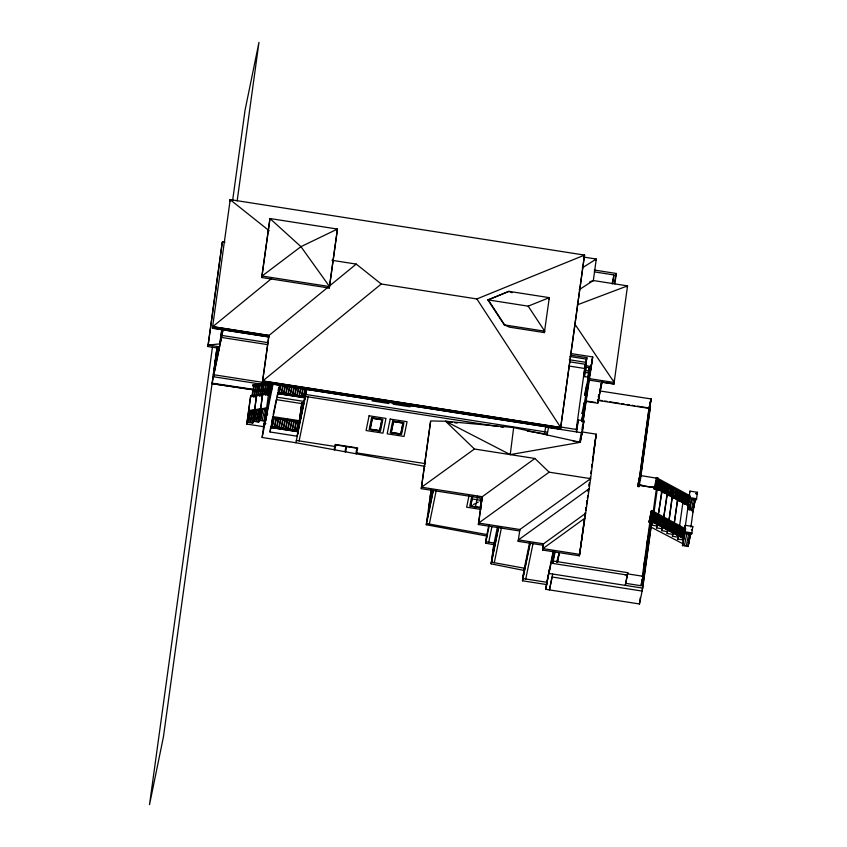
<?xml version="1.0" encoding="UTF-8"?>
<svg xmlns="http://www.w3.org/2000/svg" width="847" height="847" viewBox="0 0 847 847"><rect width="100%" height="100%" fill="white"/><g stroke="black" fill="none" stroke-linecap="round" stroke-linejoin="round"><path stroke-width="1.27" d="M602.683 382.293L613.948 383.987L613.99 380.049M576.225 430.403L578.31 419.964L583.932 420.843L580.343 442.325L510.233 454.606L513.653 427.566L445.617 421.266L430.7 420.927L421.287 488.666L481.975 498.152L478.354 524.515L519.592 530.963L519.889 529.513L590.634 478.661L596.203 434.151L581.9 431.917M546.188 587.087L546.834 582.291L522.938 578.554L524.357 568.221L491.504 562.196L494.14 543.022L485.924 541.741L486.919 534.552L426.539 523.552M639.792 476.035L639.93 475.04C641.782 474.511 641.454 477.115 639.792 476.035L637.664 486.443L638.956 486.644L641.158 475.643L656.901 478.237M682.798 543.234L682.47 545.627L686.292 545.616L686.218 546.22L688.092 546.506L688.918 541.413M688.738 542.758L687.997 542.895M218.791 350.69L219.129 348.276L207.875 346.539L222.052 243.502L222.348 242.03L224.72 241.787M584.515 255.085L476.872 298.949L381.256 284.01L356.238 264.084L268.975 335.497L268.69 336.884L262.411 382.495L560.47 429.08L584.515 255.085L230.215 199.627L212.428 328.181L268.668 336.968M212.428 347.334L149.517 804.65L163.439 736.848L217.054 347.281M232.618 200.57L245.058 110.152L258.97 42.35L237.16 200.908M213.793 371.738L217.171 347.206M214.651 367.556L215.858 358.768M216.07 357.169L217.287 348.392L216.43 352.564M213.465 376.714L214.598 368.53M215 366.56L213.868 374.745L263.544 382.516M215.498 363.384L216.705 354.597M216.927 352.998L217.615 347.979M216.356 359.202L217.563 350.414M217.213 355.031L218.24 347.492M217.467 353.718L218.325 347.471M218.092 351.452L218.621 347.535M218.685 348.276L214.556 369.758M220.019 341.754L221.819 328.668M221.999 329.494L220.029 343.871L208.171 345.068L207.875 346.539M220.432 341.648L222.232 328.541M221.946 334.226L222.666 329.028M261.744 277.52L269.96 218.537L337.445 229.061L329.536 286.572L329.239 288.044L261.744 277.52L269.96 218.537L300.95 246.657L329.536 286.572L262.041 276.037L300.95 246.657L337.445 229.061L329.239 288.044M246.742 424.061L247.112 422.219L252.745 423.098L253.115 421.245L258.737 422.124L259.118 420.281L264.74 421.16L263.608 426.687L246.742 424.061L250.363 397.698L250.744 395.856L256.366 396.735L256.747 394.893L262.369 395.771L262.739 393.929L268.372 394.808M247.112 422.219L250.744 395.856M267.864 408.423L249.77 411.727L249.357 411.24L249.473 410.435L268.499 407.714M271.802 383.437L253.285 386.168L252.882 385.681L252.988 384.877L268.393 382.399M248.213 422.081L250.447 411.039M251.718 396.618L253.952 385.576M249.77 411.727L249.473 410.435M253.285 386.168L252.988 384.877M250.087 422.367L252.448 410.71M253.592 396.915L256.323 385.194L253.941 396.968M251.961 422.664L254.449 410.393M255.466 397.201L258.324 384.877L255.815 397.264M252.745 423.098L256.366 396.735M253.115 421.245L256.747 394.893M256.789 410.308L254.216 421.118L256.45 410.075M257.71 395.655L259.955 384.612M254.566 421.171L256.832 410.012M256.09 421.404L258.822 409.694L256.44 421.467M259.584 395.951L262.326 384.231L259.944 396.004M257.964 421.7L260.453 409.429M261.469 396.237L263.915 384.263M261.818 396.29L264.328 383.903M258.737 422.124L262.369 395.771M259.118 420.281L262.739 393.929M260.209 420.154L262.454 409.101M263.713 394.691L266.329 383.585L264.063 394.744M262.094 420.44L264.783 409.027M265.587 394.988L268.33 383.268L252.882 385.681M263.968 420.737L266.456 408.466M267.461 395.274L269.96 383.003M425.035 466.39L295.878 442.737L262.125 437.476L264.126 422.928M264.995 416.65L265.333 414.141M267.896 395.538L268.827 388.752M266.519 417.762L265.407 417.582L264.571 423.542L265.693 423.722M269.939 384.623L268.446 394.437L269.558 394.628L271.22 383.596L270.087 383.543M269.357 391.473L271.231 382.759M269.621 389.567L270.839 383.003M269.918 387.375L270.881 382.706M267.451 407.545L266.519 414.024L267.281 414.151M266.879 414.077L266.784 412.129M272.258 382.759L264.232 425.374L269.727 385.438L268.393 391.949L212.046 383.659L223.206 329.134M301.85 402.484L297.202 436.226L270.024 431.981L270.786 426.39M298.059 431.779L270.881 427.544L271.051 426.412L298.229 430.647M272.925 417.529L273.052 416.629L300.23 420.874L300.007 422.261L272.829 418.016L300.113 421.774M271.982 427.216L273.93 417.582M277.594 393.866L277.128 397.222L304.317 401.467L305.926 389.758M304.994 397.857L277.816 393.611L277.985 392.479L305.164 396.724M279.616 384.527L279.489 385.427M274.206 427.566L276.164 417.931M278.917 393.294L280.632 384.824M276.556 417.687L276.122 418.227L276.207 417.624L278.43 417.973M276.44 427.915L278.388 418.28M281.151 393.643L282.856 385.173M278.663 428.254L280.611 418.619M283.374 393.982L285.09 385.523M280.886 428.603L282.834 418.969M285.598 394.331L287.313 385.861M282.76 419.572L282.877 418.672L283.11 419.625M283.11 428.953L285.068 419.318M287.832 394.681L289.536 386.211M285.344 429.302L287.292 419.667M290.055 395.03L291.77 386.56M287.207 420.26L287.334 419.371L289.558 419.71M287.557 420.324L287.684 419.424M287.567 429.651L289.515 420.017M292.279 395.38L293.994 386.91M289.79 430.001L291.749 420.356M294.502 395.718L296.217 387.259M292.014 421.012L292.099 420.419L290.14 430.054M292.024 430.34L293.973 420.705M296.736 396.068L298.44 387.598M293.888 421.308L294.015 420.408L294.237 421.361M294.248 430.689L296.196 421.054M298.959 396.417L300.674 387.947M298.737 421.753L296.524 430.689M301.183 396.767L302.898 388.297M298.345 422.007L298.462 421.107L300.134 421.361M297.583 434.405L301.892 403.045M300.643 413.347L302.008 403.426M298.853 428.18L300.727 415.125L299.203 422.6M300.367 419.201L301.691 409.599M305.481 388.646L303.459 396.767M302.284 409.567L303.11 403.564M303.978 401.531L304.317 398.895M304.549 397.211L305.153 392.881L304.401 396.512M304.761 397.328L305.344 392.807M304.687 399.636L306.116 389.228M305.545 395.464L306.392 389.334M305.947 393.495L306.625 388.593M421.287 488.666L430.52 421.552M553.313 550.719L546.379 584.525L522.472 580.798L523.901 570.412L491.154 563.869L493.79 544.695L485.627 543.171L486.623 535.982L426.285 524.759L431.081 489.894M430.488 498.089L431.525 490.413M544.388 332.606L549.29 297.646L508.909 291.347L487.798 299.859L504.293 324.888L509.471 327.154L544.388 332.606L544.685 331.188L528.179 306.159L487.798 299.859M452.076 422.272L445.617 421.266L474.447 449.016L534.912 458.471L549.152 472.181L590.634 478.661L585.637 513.335L543.53 543.816L543.234 545.256L518.163 541.339L519.889 529.513L478.65 523.075L478.354 524.515M585.637 513.335L579.369 555.801L542.578 550.052L543.234 545.256M212.745 326.624L268.986 335.412L262.411 382.495L560.502 428.931L584.536 254.936L584.239 256.408M545.733 589.321L549.639 568.665L545.733 589.321L639.464 603.975L642.704 588.104L656.552 487.47M624.641 574.637L627.447 575.071L552.72 563.414L553.049 561.01L627.775 572.678L625.34 585.393L625.668 582.99M593.292 280.802L596.277 259.034L583.371 257.012M556.987 562.228L557.337 559.666M576.278 429.482L584.663 368.477L586.876 357.667L570.264 355.073M584.536 371.484L585.521 364.295L570.179 361.902M584.928 369.525L585.923 362.336L569.3 359.742M577.898 422.24L578.003 421.435M576.659 431.949L578.31 419.964M570.476 353.474L592.72 356.947L589.194 377.339L583.562 376.46L586.876 357.667M581.55 421.594L584.674 403.426L582.429 421.118M584.155 402.907L582.027 413.347L583.371 413.558L585.499 403.119L584.155 402.907L585.478 403.236M584.546 394.967L585.88 395.305L588.009 384.856L586.664 384.644L587.987 384.983M581.9 420.356L584.854 403.447M583.562 408.307L587.363 385.194M587.987 376.142L589.724 366.772L587.469 384.464L589.893 366.804L585.383 393.781L586.569 387.947M582.249 421.086L584.674 403.426M583.075 420.504L590.888 365.915M582.249 427.82L582.598 425.258M583.128 421.414L591.206 367.206M581.423 435.803L581.942 432.044M590.158 372.362L591.195 364.835M582.005 432.584L581.656 435.093L582.609 430.424M582.344 430.075L582.863 426.306M590.56 370.404L592.72 356.947M582.312 431.906L583.625 422.314L582.694 422.177M592.424 358.419L591.1 368L589.427 366.73L588.167 372.871L585.362 372.436M612.752 283.576L613.937 274.936L594.329 271.876M597.495 400.525L597.633 399.519M586.135 401.414L597.76 403.236L598.204 400.017M598.215 401.012L598.871 397.211M601.243 383.575L600.947 385.681L601.571 382.706L600.089 390.171M614.858 283.904L616.288 273.475L594.287 270.034M579.369 555.801L583.678 524.441M584.038 521.826L584.398 519.222M584.938 515.294L585.298 512.689M585.658 510.074L586.018 507.459M586.558 503.542L586.918 500.926M588.178 491.779L588.538 489.164M589.078 485.246L589.438 482.631M591.587 466.951L591.947 464.336M592.487 460.419L593.027 456.501M593.387 453.886L595.727 436.904M584.515 519.084L579.666 554.362L542.874 548.612L542.578 550.052M584.875 516.469L585.415 512.551M585.775 509.936L586.135 507.321M586.495 504.706L587.035 500.789M587.394 498.174L587.754 495.559M588.294 491.641L588.654 489.026M589.014 486.411L589.374 483.806M589.914 479.878L590.264 477.274M590.804 473.346L591.164 470.741M591.704 466.813L592.064 464.198M592.424 461.594L596.203 434.151L595.907 435.591M588.633 380.038L613.948 383.987L627.542 285.873L593.323 280.526L589.734 281.882M637.664 486.443L639.93 475.04M638.564 484.283L648.971 408.572L651.057 398.916L640.321 476.12M638.638 484.6L638.987 482.091M639.326 479.582L649.12 408.392L651.057 398.937L600.142 390.986M638.956 486.644L639.093 485.649M640.671 476.183L649.183 414.299L648.421 418.037M640.872 476.183L650.231 408.148L637.219 406.115M654.424 487.65L654.138 489.195L656.383 478.068M627.775 572.678L625.679 583.329L641.094 585.743L641.973 579.359M642.322 576.807L649.945 521.381M651.237 511.832L652.529 512.033L650.369 522.557L649.077 522.355L651.385 510.73L652.677 510.932L652.444 512.446L685.212 530M654.943 487.777L639.199 485.225L654.943 487.777L656.923 478.1M641.094 585.743L643.032 576.278L651.883 511.927L649.765 522.25M639.464 603.975L640.364 597.442M684.842 530.804L651.925 513.314L652.031 512.509M655.631 488.094L655.493 489.09L654.202 488.888M688.727 505.797L688.95 504.304L655.938 486.612L655.705 488.105L688.727 505.797L655.769 487.808M653.64 513.06L651.555 521.064L652.074 520.736M656.086 487.988L658.183 479.984L656.086 487.988L656.605 487.671M651.057 525.966L642.1 591.058L552.096 577.008L549.449 589.904L552.689 574.054M657.325 480.122L689.903 497.898L687.584 509.428L693.206 510.307M657.727 477.877L657.463 479.518L690.231 497.073M651.639 523.213L651.438 524.198L652.37 524.346L657.388 488.264L657.801 488.74L658.966 480.588L659.379 481.064M654.424 513.653L653.27 521.805L652.857 521.328M654.318 514.447L654.487 513.25M653.27 521.805L654.9 513.727M654.128 522.44L656.224 514.436M660.755 481.371L658.659 489.375L660.289 481.297M655.462 523.15L657.081 515.071M659.993 490.085L661.613 482.007M663.36 483.192L661.782 490.868L661.369 490.402M667.118 493.25L662.227 528.793L656.531 527.903L657.41 521.561M657.759 519.02L658.108 516.479M658.627 512.668L663.413 482.79M656.531 527.903L661.814 490.455M660.205 516.575L658.108 524.579L659.739 516.501M662.703 491.112L664.27 483.436L664.683 483.902M663.974 492.223L665.594 484.145M661.009 517.612L659.908 525.362L659.495 524.886M660.766 525.998L662.386 517.919M667.341 485.331C664.704 489.735 664.884 500.101 667.394 484.929M664.186 518.703L662.089 526.707L662.619 526.379M672.243 497.316L667.531 531.588L661.835 530.698L662.354 526.887M662.703 524.357L663.053 521.816M663.582 518.004L668.717 485.638L666.621 493.642M663.423 527.416L665.043 519.338M667.955 494.352L670.051 486.347M664.747 528.126L666.377 520.047M669.278 495.061L671.375 487.057L669.744 495.135M666.07 528.846L668.167 520.841M667.404 529.555L669.49 521.551L667.404 529.555L667.923 529.227M671.936 496.49L673.556 488.412L672.402 496.554L671.989 496.088M672.825 534.383L667.14 533.494L672.031 497.951L677.716 498.83L672.433 536.278L678.129 537.167L677.738 539.073L683.434 539.963L688.145 505.691M673.259 497.2L675.355 489.195M670.295 522.588L668.728 530.264L670.559 523.541M670.051 530.974L671.682 522.895L672.095 523.372M674.593 497.909L676.679 489.905M671.385 531.683L673.005 523.605M675.97 498.216L677.536 490.54M671.851 531.757L673.481 523.679M674.805 524.388L672.709 532.392L673.238 532.075M672.433 536.278L673.481 528.666M673.831 526.125L677.716 498.83M676.128 525.108L674.032 533.112L675.662 525.034M678.574 500.037L680.66 492.033L679.04 500.111M675.366 533.822L676.986 525.743L677.399 526.209M679.897 500.757L681.517 492.679M676.689 534.531L678.32 526.453M681.75 501.138L683.264 493.854L681.221 501.466L683.317 493.462M678.024 535.24L680.109 527.236M682.555 502.176L684.641 494.172L683.021 502.25L682.608 501.773M677.738 539.073L683.021 501.625M679.347 535.95L680.967 527.872M685.509 494.807L683.878 502.885L685.71 496.162M684.344 502.959L685.975 494.881M680.67 536.659L682.301 528.581M687.298 495.59L685.678 503.669L685.265 503.203M682.004 537.379L683.624 529.301M688.103 496.628L686.536 504.304M683.434 537.294L683.423 538.576L683.582 537.369M684.196 532.699L685.276 525.32L692.772 526.495L691.692 533.864L684.196 532.699L684.397 531.715L691.893 532.89L691.692 533.864M688.897 498.502L689.977 491.133L697.483 492.298L696.403 499.666L688.897 498.502L689.098 497.517L696.605 498.692L696.403 499.666M683.042 541.868L685.096 531.916M683.476 540.037L683.116 539.168M689.532 509.121L689.458 509.725L691.607 499.021L689.532 509.121L691.406 509.418L691.332 510.01L693.481 499.307L693.397 499.91L691.523 499.614M689.14 539.814L689.49 537.252M690.898 527.025L693.619 507.215L692.92 507.099M690.76 533.726L690.866 532.922L688.092 546.506M268.446 394.437L269.558 394.628M230.215 199.627L229.918 201.099L230.204 199.712L269.208 230.776M271.591 278.547L212.735 326.709L212.449 328.107L268.69 336.884M216.652 350.965L217.287 347.831M215.223 361.351L217.785 348.826M215 362.95L218.208 347.291M213.582 372.765L218.314 349.62M213.275 374.967L218.092 351.219M214.196 372.352L223.068 329.017M252.067 396.671L254.322 385.512M248.563 422.134L250.828 410.975M250.437 422.431L252.83 410.657M252.311 422.717L254.831 410.329L254.407 410.689M258.07 395.708L260.325 384.549M254.216 421.118L256.408 410.372M258.314 421.753L260.823 409.366M260.569 420.207L262.824 409.048M265.937 395.041L268.33 383.268M267.821 395.327L270.331 382.939M269.812 390.033L271.252 383.024M269.706 391.526L271.421 383.056M264.317 420.79L266.413 408.762M265.407 417.582L266.487 417.942M267.652 408.392L267.514 408.879M271.336 390.605L272.903 382.982M265.185 421.817L267.112 411.758M262.125 437.476L273.158 383.564M265.799 419.974L266.276 417.645M266.826 415.75L267.229 412.976M271.58 422.515L272.639 417.349M273.168 414.765L276.344 399.255M278.165 390.361L278.684 387.82M270.881 427.544L298.102 431.599M271.051 426.412L298.186 430.837M272.554 419.36L272.575 418.947M277.445 395.443L277.572 394.49M277.816 393.611L305.036 397.677M277.985 392.479L305.132 396.904M270.024 431.981L279.732 384.506M272.332 427.269L274.29 417.635M279.277 393.347L280.982 384.877M274.566 427.619L276.514 417.984M281.5 393.696L283.216 385.226M276.789 427.968L278.737 418.333M283.724 394.046L285.439 385.576M279.012 428.317L280.96 418.683M285.947 394.384L287.662 385.925M281.236 428.656L283.194 419.021M288.181 394.734L289.886 386.264M283.47 429.006L285.418 419.371M290.405 395.083L292.12 386.613M285.693 429.355L287.641 419.72M292.628 395.433L294.544 386.094M287.916 429.704L289.865 420.07M294.862 395.782L296.566 387.312M297.085 396.121L298.8 387.661M292.374 430.403L294.322 420.758M299.309 396.47L301.024 388M294.597 430.742L296.545 421.107M301.532 396.82L303.247 388.35M296.471 431.038L298.43 421.351L300.092 421.615M303.406 397.116L305.322 387.778M301.49 407.407L302.284 403.521M301.108 410.192L302.432 403.733M300.812 412.298L302.665 403.267L300.187 416.248M299.563 420.017L301.416 410.954L299.785 422.748L303.702 403.627M301.68 409.906L302.982 403.278M298.917 424.643L300.187 418.439M301.13 413.918L303.321 403.183M300.526 418.227L303.501 403.606M295.878 442.737L306.709 389.779M299.15 440.895L308.149 396.883M334.099 449.736L335.179 444.453L357.678 447.968L356.481 453.833M334.798 449.863L335.804 444.929L346 446.528L344.941 451.726M345.64 451.853L346.709 446.634L356.905 448.222L355.782 453.706M430.149 496.702L431.515 489.82M428.868 505.987L430.498 497.856M426.867 521.159L433.209 490.254M426.285 524.759L433.399 490.117M429.334 524.06L436.216 490.529M468.984 495.834L466.655 507.205L480.927 509.428M471.779 496.342L469.767 506.167L481.011 507.925L481.52 505.468M472.637 495.728L470.54 505.913L480.387 507.448L482.472 497.263M472.922 495.506L470.805 505.818L472.054 505.193M475.495 506.559L477.613 496.236M480.175 507.289L482.271 496.713L534.912 458.471M486.623 535.982L488.772 525.511M485.627 543.171L489.375 524.939M488.74 542.186L491.927 526.643M493.79 544.695L497.433 526.929M498.417 527.723L491.154 563.869L498.735 526.919M494.299 562.704L501.509 527.437M549.004 299.065L549.29 297.646L528.179 306.159M518.163 541.339L518.459 539.899L589.258 488.645M544.25 434.331L545.722 427.121L582.281 432.828M547.024 434.945L548.538 427.555M523.901 570.412L529.608 542.609M523.266 576.172L530.095 542.863M522.472 580.798L530.286 542.736M525.743 578.999L533.112 543.139M560.502 428.931L560.778 427.608L476.872 298.949M595.981 260.484L596.277 259.034L582.217 267.906M584.504 376.608L586.41 367.27M584.536 395.094L586.664 384.644M553.61 550.857L548.972 573.461L642.704 588.104M552.869 561.222L554.711 552.244M552.72 563.414L554.986 552.35M579.475 442.187L581.328 433.177L582.185 433.315M582.196 429.323L583.932 420.843M612.095 283.967L613.937 274.936M580.619 440.196L581.254 437.063M557.231 561.603L558.999 553.006M614.488 282.305L616.288 273.475M557.21 562.376L559.232 552.551M557.538 561.963L559.38 552.996M598.289 396.936L598.765 394.564M600.015 390.34L600.534 387.799M599.888 392.235L598.215 400.44L649.12 408.392M599.972 391.632L602.079 381.192M597.76 403.225L602.206 381.489M627.246 287.334L627.542 285.873L577.273 304.867M613.948 383.987L614.244 382.516L574.562 323.67M648.389 417.148L650.231 408.148M645.605 433.95L647.542 424.495M642.09 459.508L644.027 450.053M638.384 485.575L640.438 476.141L651.068 398.831L648.929 408.932M655.567 488.401L655.938 486.612M656.181 485.373L656.69 482.917M657.431 479.317L657.738 477.772L656.457 477.57L656.319 478.566L657.6 478.767L655.43 489.397M651.385 510.73L649.215 521.35L650.507 521.551M649.649 522.228L651.767 511.906M652.677 510.932L685.89 529.079M657.801 488.74L659.432 480.662M646.97 543.043L648.897 533.589M651.555 521.064L653.175 512.986M658.659 489.375L660.702 481.774M643.9 564.907L646.007 554.594M652.37 524.346L652.561 523.404L651.629 523.266M660.459 490.159L662.089 482.081M654.593 522.514L656.171 514.838M661.316 490.794L662.947 482.716M655.927 523.224L657.547 515.145M663.116 491.578L664.736 483.499M658.405 515.781L656.785 523.859L658.818 516.257M664.44 492.287L666.07 484.219M658.108 524.579L659.686 516.892M659.908 525.362L661.475 517.676M662.089 526.707L663.72 518.629M661.835 530.698L662.227 528.793M663.889 527.49L664.99 519.74M670.612 495.77L672.232 487.703M671.078 495.844L672.698 487.766M665.213 528.2L666.843 520.122M667.14 533.494L667.531 531.588M675.059 497.983L676.626 490.307M669.194 530.338L670.771 522.663M678.013 490.614L676.382 498.692L677.484 490.942M670.528 531.048L672.147 522.97M679.336 491.324L677.24 499.328L678.871 491.249L679.283 491.726M672.709 532.392L674.339 524.314M680.363 500.821L681.994 492.753M674.032 533.112L675.61 525.426M675.832 533.896L677.462 525.818M677.155 534.605L678.786 526.527M678.489 535.315L680.056 527.639M685.202 503.594L686.832 495.516M679.813 536.024L681.443 527.946M687.002 504.378L688.632 496.3M689.776 492.107L689.977 491.133M681.136 536.733L682.248 528.983M687.828 506.644L689.596 497.994M682.47 537.443L684.09 529.375M688.05 509.502L687.976 507.501M685.075 526.305L685.276 525.32M683.518 538.936L684.852 532.403M682.47 545.627L685.244 532.043M684.344 545.923L686.896 533.208L686.822 533.811L688.696 534.108L688.77 533.504L686.218 546.22M693.449 507.522L695.218 498.872M693.238 509.121L695.186 499.561M692.793 512.308L695.567 498.724L696.509 498.872M697.282 493.282L697.483 492.298L695.599 493.685M689.162 539.708L690.474 533.282M688.315 544.907L690.781 532.795M692.571 527.48L692.772 526.495M381.256 284.01L262.708 381.023L560.778 427.608M584.981 518.131L542.874 548.612L543.53 543.816L518.459 539.899M474.447 449.016L421.584 487.226L482.271 496.713L478.65 523.075L549.152 472.181M579.221 289.706L593.313 280.537M473.505 504.473L475.114 503.658M476.734 502.843L478.354 502.027M480.027 501.191L481.594 500.408L480.397 499.158M255.932 384.962L258.462 384.559M261.003 384.146L263.533 383.744M252.417 410.52L254.947 410.117M257.488 409.704L260.018 409.302M262.549 408.889L266.35 408.286M249.357 411.24L267.334 408.349M212.152 383.151L268.446 391.653M212.046 383.659L269.494 392.299M224.847 242.411L222.348 242.03L208.171 345.068L219.426 346.815M331.95 260.294L356.238 264.084M504.293 324.888L544.685 331.188M569.957 356.545L586.579 359.139L585.478 367.122L589.226 367.714M585.775 365.65L591.397 366.529M569.322 366.084L584.663 368.477M585.764 370.467L588.57 370.901M588.94 378.567L614.244 382.516M212.735 326.709L268.975 335.497M221.903 335.454L267.927 342.643M221.501 337.424L267.525 344.602M599.507 400.229L602.111 400.631M604.705 401.044L607.31 401.446M609.914 401.859L619.019 403.267M621.613 403.68L624.218 404.083M626.812 404.495L629.416 404.898M632.021 405.311L634.625 405.713M586.198 401.002L595.24 402.41M582.037 413.22L583.392 413.431M581.953 421.044L582.895 421.192M560.375 426.962L576.987 429.545M262.729 380.938L560.809 427.46M379.721 400.176L382.188 400.567M375.253 399.858L386.507 401.616M396.343 403.151L407.598 404.908M372.14 400.896L389.017 403.532M393.23 404.188L410.107 406.825M213.465 376.735L269.706 385.512M305.746 394.48L547.586 432.224M305.344 396.449L498.078 426.528M500.619 426.92L503.171 427.322M527.385 431.102L547.183 434.193M454.659 422.685L457.242 423.087M573.154 441.202L580.343 442.325L513.653 427.566M276.63 399.678L303.808 403.924M267.26 408.635L267.97 408.741M266.625 413.537L267.673 413.696M298.377 421.7L300.05 421.965M266.445 418.206L265.333 418.037L264.963 419.858L266.074 420.027M264.613 423.362L265.725 423.532M639.676 484.833L642.27 485.236M651.364 486.654L653.958 487.067M696.234 493.939L697.166 494.076M657.261 489.746L660.671 490.275M661.422 492.361L665.975 493.07M666.727 495.156L672.412 496.046M296.344 440.451L334.777 446.454M677.325 500.736L681.877 501.445M682.629 503.531L688.325 504.42M356.672 452.912L425.596 463.669M692.306 510.603L693.015 510.709M692.063 511.143L693.005 511.292M651.576 523.52L652.508 523.668M691.311 529.724L692.243 529.873M656.923 525.998L651.227 525.119L650.845 527.014L683.18 543.901M472.213 498.947L481.594 500.408M627.616 573.874L643.032 576.278M512.012 292.702L508.909 291.347L488.348 299.944L504.632 324.941M445.617 421.266L510.233 454.606M657.632 478.311L690.199 495.876M689.214 496.204L690.093 496.67M658.204 488.147L688.452 504.357M650.909 519.539L683.931 537.231L683.688 538.724L650.687 521.032M650.856 519.836L660.162 524.822M662.492 526.072L669.469 529.809M671.798 531.058L675.292 532.932M681.104 536.045L683.857 537.633M650.75 520.736L683.762 538.427M478.004 496.649L479.201 497.909M649.278 521.043L649.12 522.144L650.411 522.345L650.57 521.244L649.278 521.043M369.101 415.782L366.084 430.52L382.96 433.156L385.967 418.407L369.101 415.782M371.611 417.687L369.197 429.482L380.441 431.239L382.855 419.445L371.611 417.687M372.235 418.164L369.98 429.228L379.816 430.763L382.082 419.699L372.235 418.164M372.447 418.323L370.234 429.133L379.604 430.604L381.817 419.794L372.447 418.323M390.192 419.064L387.174 433.812L404.051 436.438L407.058 421.7L390.192 419.064M392.701 420.98L390.287 432.775L401.531 434.532L403.945 422.738L392.701 420.98M393.326 421.457L391.07 432.51L400.906 434.056L403.172 422.992L393.326 421.457M393.537 421.615L391.325 432.425L400.695 433.897L402.907 423.087L393.537 421.615M269.981 392.51L268.87 392.341L269.971 392.595"/></g></svg>
